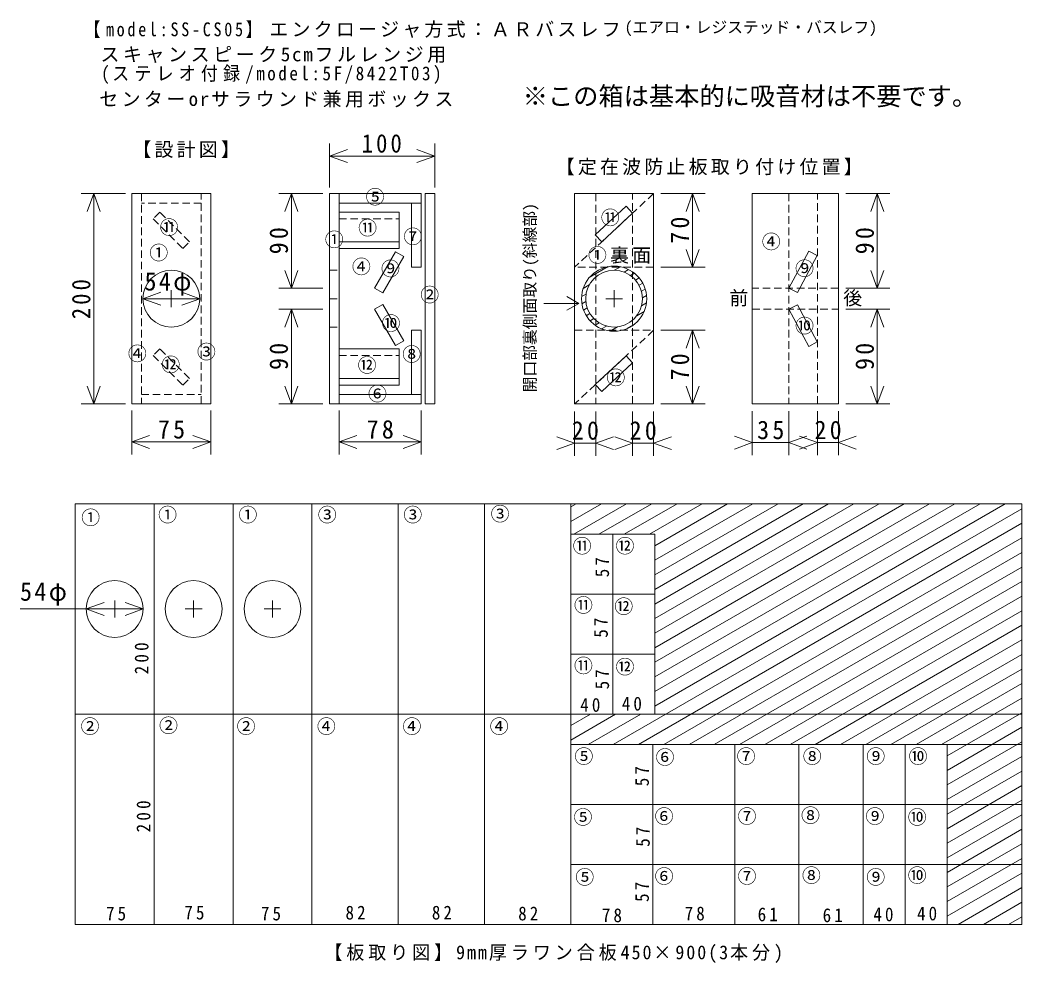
# Model space of a CAD drawing. Units: millimetres, scale not verified. Extents: x -635 to 318, y -346 to 551.
import ezdxf
from ezdxf.enums import TextEntityAlignment as Align

# ---------------------------------------------------------------- set-up
doc = ezdxf.new("R2010")
doc.units = ezdxf.units.MM
doc.header["$LTSCALE"] = 6
doc.linetypes.add('DASHED1', pattern=[1.8, 1.2, -0.6])
doc.layers.add('0-0', color=7, linetype='Continuous', lineweight=9)
doc.styles.add('ＭＳ ゴシック', font='')
doc.styles.get('ＭＳ ゴシック').set_extended_font_data('MS Gothic')

msp = doc.modelspace()

# ---------------------------------------------------------------- linework, layer by layer
at = {"layer": '0-0', "color": 4}
for p, q in [((-340.63, 433.725), (-340.63, 391.725)), ((-240.63, 433.725), (-240.63, 391.725)), ((-340.63, 421.725), (-323.715, 427.881)), ((-240.63, 421.725), (-340.63, 421.725)), ((-340.63, 421.725), (-323.715, 415.568)), ((-240.63, 421.725), (-257.544, 427.881)), ((-240.63, 421.725), (-257.544, 415.568)), ((-576.795, 386.063), (-534.795, 386.063)), ((-564.795, 386.063), (-570.952, 369.149)), ((-564.795, 386.063), (-564.795, 186.063)), ((-564.795, 386.063), (-558.639, 369.149)), ((-388.979, 386.063), (-346.979, 386.063)), ((-376.979, 386.063), (-383.135, 369.149)), ((-376.979, 386.063), (-376.979, 296.063)), ((-376.979, 386.063), (-370.822, 369.149)), ((16.413, 386.063), (-25.587, 386.063)), ((4.413, 386.063), (-1.743, 369.149)), ((4.413, 316.063), (4.413, 386.063)), ((4.413, 386.063), (10.57, 369.149)), ((192.058, 386.063), (150.058, 386.063)), ((180.058, 386.063), (173.902, 369.149)), ((180.058, 296.063), (180.058, 386.063)), ((180.058, 386.063), (186.214, 369.149)), ((4.413, 316.063), (-1.743, 332.977)), ((4.413, 316.063), (10.57, 332.977)), ((16.413, 316.063), (-25.587, 316.063)), ((-376.979, 296.063), (-383.135, 312.977)), ((-376.979, 296.063), (-370.822, 312.977)), ((180.058, 296.063), (173.902, 312.977)), ((180.058, 296.063), (186.214, 312.977)), ((-388.979, 296.063), (-346.979, 296.063)), ((192.058, 296.063), (150.058, 296.063)), ((-518.102, 286.063), (-501.188, 292.219)), ((-518.102, 286.063), (-464.102, 286.063)), ((-518.102, 286.063), (-501.188, 279.907)), ((-464.102, 286.063), (-481.017, 292.219)), ((-464.102, 286.063), (-481.017, 279.907)), ((-388.979, 276.063), (-346.979, 276.063)), ((-376.979, 276.063), (-383.135, 259.149)), ((-376.979, 276.063), (-376.979, 186.063)), ((-376.979, 276.063), (-370.822, 259.149)), ((192.058, 276.063), (150.058, 276.063)), ((180.058, 276.063), (173.902, 259.149)), ((180.058, 186.063), (180.058, 276.063)), ((180.058, 276.063), (186.214, 259.149)), ((16.413, 256.063), (-25.587, 256.063)), ((4.413, 256.063), (-1.743, 239.149)), ((4.413, 186.063), (4.413, 256.063)), ((4.413, 256.063), (10.57, 239.149)), ((-564.795, 186.063), (-570.952, 202.977)), ((-564.795, 186.063), (-558.639, 202.977)), ((-376.979, 186.063), (-383.135, 202.977)), ((-376.979, 186.063), (-370.822, 202.977)), ((4.413, 186.063), (-1.743, 202.977)), ((4.413, 186.063), (10.57, 202.977)), ((180.058, 186.063), (173.902, 202.977)), ((180.058, 186.063), (186.214, 202.977)), ((-576.795, 186.063), (-534.795, 186.063)), ((-388.979, 186.063), (-346.979, 186.063)), ((16.413, 186.063), (-25.587, 186.063)), ((192.058, 186.063), (150.058, 186.063)), ((-528.602, 137.835), (-528.602, 179.835)), ((-453.602, 137.835), (-453.602, 179.835)), ((-331.63, 137.835), (-331.63, 179.835)), ((-253.63, 137.835), (-253.63, 179.835)), ((-107.65, 136.728), (-107.65, 178.728)), ((-87.65, 136.728), (-87.65, 178.728)), ((-52.65, 136.728), (-52.65, 178.728)), ((-32.65, 136.728), (-32.65, 178.728)), ((61.09, 137.271), (61.09, 179.271)), ((96.09, 137.271), (96.09, 179.271)), ((123.09, 137.271), (123.09, 179.271)), ((143.09, 137.271), (143.09, 179.271)), ((-528.602, 149.835), (-511.688, 155.991)), ((-453.602, 149.835), (-470.517, 155.991)), ((-331.63, 149.835), (-314.715, 155.991)), ((-253.63, 149.835), (-270.544, 155.991)), ((-107.65, 148.728), (-124.564, 154.884)), ((-87.65, 148.728), (-70.735, 154.884)), ((-52.65, 148.728), (-69.564, 154.884)), ((-32.65, 148.728), (-15.735, 154.884)), ((61.09, 149.271), (44.175, 155.427)), ((96.09, 149.271), (113.004, 155.427)), ((123.09, 149.271), (106.175, 155.427)), ((143.09, 149.271), (160.004, 155.427)), ((-528.602, 149.835), (-453.602, 149.835)), ((-528.602, 149.835), (-511.688, 143.678)), ((-453.602, 149.835), (-470.517, 143.678)), ((-331.63, 149.835), (-253.63, 149.835)), ((-331.63, 149.835), (-314.715, 143.678)), ((-253.63, 149.835), (-270.544, 143.678)), ((-107.65, 148.728), (-124.564, 142.572)), ((-87.65, 148.728), (-107.65, 148.728)), ((-87.65, 148.728), (-70.735, 142.572)), ((-52.65, 148.728), (-69.564, 142.572)), ((-32.65, 148.728), (-52.65, 148.728)), ((-32.65, 148.728), (-15.735, 142.572)), ((61.09, 149.271), (44.175, 143.114)), ((96.09, 149.271), (61.09, 149.271)), ((96.09, 149.271), (113.004, 143.114)), ((123.09, 149.271), (106.175, 143.114)), ((143.09, 149.271), (123.09, 149.271)), ((143.09, 149.271), (160.004, 143.114)), ((-571.918, -8.947), (-634.918, -8.947)), ((-571.918, -8.947), (-555.003, -2.79)), ((-517.918, -8.947), (-571.918, -8.947)), ((-571.918, -8.947), (-555.003, -15.103)), ((-517.918, -8.947), (-534.832, -2.79)), ((-517.918, -8.947), (-534.832, -15.103))]:
    msp.add_line(p, q, dxfattribs=at)
at = {"layer": '0-0', "linetype": 'DASHED1'}
for p, q in [((-519.602, 386.063), (-519.602, 186.063)), ((-462.602, 186.063), (-462.602, 386.063)), ((-32.65, 386.063), (-107.65, 316.063)), ((-87.65, 386.063), (-87.65, 186.063)), ((-52.65, 186.063), (-52.65, 386.063)), ((96.09, 386.063), (96.09, 186.063)), ((123.09, 186.063), (123.09, 386.063)), ((-462.602, 377.063), (-519.602, 377.063)), ((-331.63, 362.023), (-274.63, 362.023)), ((-32.65, 316.063), (-107.65, 316.063)), ((-340.63, 313.063), (-331.63, 313.063)), ((143.09, 296.063), (61.09, 296.063)), ((-340.63, 286.063), (-331.63, 286.063)), ((61.09, 276.063), (143.09, 276.063)), ((-340.63, 259.063), (-331.63, 259.063)), ((-107.65, 256.063), (-32.65, 256.063)), ((-32.65, 256.063), (-107.65, 186.063)), ((-331.63, 232.023), (-274.63, 232.023)), ((-519.602, 195.063), (-462.602, 195.063))]:
    msp.add_line(p, q, dxfattribs=at)
at = {"layer": '0-0'}
for p, q in [((-340.63, 386.063), (-340.63, 186.063)), ((-253.63, 386.063), (-340.63, 386.063)), ((-331.63, 386.063), (-331.63, 186.063)), ((-253.63, 316.063), (-253.63, 386.063)), ((-249.63, 186.063), (-249.63, 386.063)), ((-240.63, 386.063), (-249.63, 386.063)), ((-240.63, 186.063), (-240.63, 386.063)), ((-253.63, 377.063), (-331.63, 377.063)), ((-262.63, 316.063), (-262.63, 377.063)), ((-331.63, 368.387), (-274.63, 368.387)), ((-274.63, 368.387), (-274.63, 333.739)), ((-331.63, 340.103), (-274.63, 340.103)), ((-331.63, 333.739), (-274.63, 333.739)), ((-253.63, 316.063), (-262.63, 316.063)), ((-93.789, 306.118), (-75.698, 316.562)), ((-69.764, 313.06), (-63.925, 316.432)), ((-60.71, 311.359), (-56.401, 313.847)), ((-54.462, 308.038), (-50.706, 310.207)), ((-49.796, 303.804), (-46.275, 305.837)), ((-99.562, 295.856), (-93.723, 299.227)), ((-46.371, 298.853), (-42.906, 300.854)), ((-44.117, 293.226), (-40.553, 295.284)), ((-499.102, 286.063), (-483.102, 286.063)), ((-491.102, 294.063), (-491.102, 278.063)), ((-103.824, 281.667), (-115.112, 288.184)), ((-101.086, 288.048), (-96.776, 290.536)), ((-78.15, 286.063), (-62.15, 286.063)), ((-70.15, 294.063), (-70.15, 278.063)), ((-43.161, 286.85), (-39.297, 289.081)), ((-103.824, 281.667), (-137.062, 281.667)), ((-103.824, 281.667), (-115.112, 275.149)), ((-100.781, 281.296), (-97.024, 283.465)), ((-99.212, 275.274), (-95.69, 277.307)), ((-43.971, 279.454), (-39.405, 282.09)), ((-96.581, 269.865), (-93.115, 271.865)), ((-92.934, 265.042), (-89.369, 267.1)), ((-48.524, 269.898), (-41.65, 273.866)), ((-88.19, 260.853), (-84.325, 263.084)), ((-82.081, 257.451), (-77.516, 260.087)), ((-73.837, 255.283), (-66.963, 259.252)), ((-57.691, 257.677), (-51.796, 261.08)), ((-262.63, 256.063), (-253.63, 256.063)), ((-262.63, 195.063), (-262.63, 256.063)), ((-253.63, 186.063), (-253.63, 256.063)), ((-331.63, 238.387), (-274.63, 238.387)), ((-274.63, 238.387), (-274.63, 203.739)), ((-331.63, 210.103), (-274.63, 210.103)), ((-331.63, 203.739), (-274.63, 203.739)), ((-331.63, 195.063), (-253.63, 195.063)), ((-340.63, 186.063), (-253.63, 186.063)), ((-249.63, 186.063), (-240.63, 186.063)), ((317.582, 91.053), (-582.418, 91.053)), ((-582.418, 91.053), (-582.418, -308.947)), ((-507.418, 91.053), (-507.418, -308.947)), ((-432.418, 91.053), (-432.418, -308.947)), ((-357.418, 91.053), (-357.418, -308.947)), ((-275.418, 91.053), (-275.418, -308.947)), ((-193.418, 91.053), (-193.418, -308.947)), ((-111.418, 91.053), (-111.418, -308.947)), ((-111.418, 74.237), (-82.291, 91.053)), ((-111.418, 88.093), (-106.291, 91.053)), ((-108.52, 62.053), (-58.291, 91.053)), ((-84.52, 62.053), (-34.291, 91.053)), ((-70.931, -137.947), (317.582, 86.361)), ((-60.52, 62.053), (-10.291, 91.053)), ((-36.52, 62.053), (13.709, 91.053)), ((-31.418, -101.278), (301.709, 91.053)), ((-31.418, -87.421), (277.709, 91.053)), ((-31.418, -73.565), (253.709, 91.053)), ((-31.418, -59.708), (229.709, 91.053)), ((-31.418, -45.852), (205.709, 91.053)), ((-31.418, -31.995), (181.709, 91.053)), ((-31.418, -18.139), (157.709, 91.053)), ((-31.418, -4.283), (133.709, 91.053)), ((-31.418, 9.574), (109.709, 91.053)), ((-31.418, 23.43), (85.709, 91.053)), ((-31.418, 37.287), (61.709, 91.053)), ((-31.418, 51.143), (37.709, 91.053)), ((317.582, 91.053), (317.582, -308.947)), ((-46.931, -137.947), (317.582, 72.505)), ((-31.418, 62.053), (-111.418, 62.053)), ((-71.418, 62.053), (-71.418, -108.947)), ((-31.418, 62.053), (-31.418, -108.947)), ((-22.931, -137.947), (317.582, 58.649)), ((1.069, -137.947), (317.582, 44.792)), ((25.069, -137.947), (317.582, 30.936)), ((49.069, -137.947), (317.582, 17.079)), ((-31.418, 5.053), (-111.418, 5.053)), ((73.069, -137.947), (317.582, 3.223)), ((-552.918, -8.947), (-536.918, -8.947)), ((-544.918, -0.947), (-544.918, -16.947)), ((-477.918, -8.947), (-461.918, -8.947)), ((-469.918, -0.947), (-469.918, -16.947)), ((-402.918, -8.947), (-386.918, -8.947)), ((-394.918, -0.947), (-394.918, -16.947)), ((97.069, -137.947), (317.582, -10.634)), ((121.069, -137.947), (317.582, -24.49)), ((145.069, -137.947), (317.582, -38.346)), ((-31.418, -51.947), (-111.418, -51.947)), ((169.069, -137.947), (317.582, -52.203)), ((193.069, -137.947), (317.582, -66.059)), ((217.069, -137.947), (317.582, -79.916)), ((241.069, -137.947), (317.582, -93.772)), ((317.582, -108.947), (-582.418, -108.947)), ((-111.418, -133.609), (-68.701, -108.947)), ((-111.418, -119.753), (-92.701, -108.947)), ((-94.931, -137.947), (-44.701, -108.947)), ((246.582, -148.62), (317.582, -107.628)), ((246.582, -162.477), (317.582, -121.485)), ((317.582, -137.947), (-111.418, -137.947)), ((-33.418, -137.947), (-33.418, -308.947)), ((44.582, -137.947), (44.582, -308.947)), ((105.582, -137.947), (105.582, -308.947)), ((166.582, -137.947), (166.582, -308.947)), ((206.582, -137.947), (206.582, -308.947)), ((246.582, -176.333), (317.582, -135.341)), ((246.582, -137.947), (246.582, -308.947)), ((246.582, -190.189), (317.582, -149.198)), ((246.582, -204.046), (317.582, -163.054)), ((246.582, -217.902), (317.582, -176.91)), ((317.582, -194.947), (-111.418, -194.947)), ((246.582, -231.759), (317.582, -190.767)), ((246.582, -245.615), (317.582, -204.623)), ((246.582, -259.471), (317.582, -218.48)), ((246.582, -273.328), (317.582, -232.336)), ((246.582, -287.184), (317.582, -246.192)), ((317.582, -251.947), (-111.418, -251.947)), ((246.582, -301.041), (317.582, -260.049)), ((256.889, -308.947), (317.582, -273.905)), ((280.889, -308.947), (317.582, -287.762)), ((304.889, -308.947), (317.582, -301.618)), ((317.582, -308.947), (-582.418, -308.947))]:
    msp.add_line(p, q, dxfattribs=at)
for points in [[(-528.602, 186.063), (-453.602, 186.063), (-453.602, 386.063), (-528.602, 386.063)], [(-107.65, 186.063), (-32.65, 186.063), (-32.65, 386.063), (-107.65, 386.063)], [(61.09, 186.063), (143.09, 186.063), (143.09, 386.063), (61.09, 386.063)], [(-88.033, 346.683), (-81.892, 340.104), (-52.65, 367.396), (-58.79, 373.976)], [(-297.83, 296.063), (-290.036, 291.563), (-270.036, 326.204), (-277.83, 330.704)], [(96.09, 296.063), (104.036, 291.838), (122.815, 327.156), (114.869, 331.381)], [(-277.83, 241.422), (-270.036, 245.922), (-290.036, 280.563), (-297.83, 276.063)], [(114.869, 240.745), (122.815, 244.97), (104.036, 280.288), (96.09, 276.063)], [(-88.033, 204.372), (-81.892, 197.793), (-52.65, 225.085), (-58.79, 231.665)]]:
    msp.add_lwpolyline(points, close=True, dxfattribs=at)
at = {"layer": '0-0', "linetype": 'DASHED1'}
for points in [[(-480.142, 333.739), (-473.778, 340.103), (-502.063, 368.387), (-508.426, 362.023)], [(-480.142, 203.739), (-473.778, 210.103), (-502.063, 238.387), (-508.426, 232.023)]]:
    msp.add_lwpolyline(points, close=True, dxfattribs=at)
at = {"layer": '0-0'}
for centre, radius in [((-70.15, 286.063), 31), ((-491.102, 286.063), 27), ((-70.15, 286.063), 27), ((-544.918, -8.947), 27), ((-469.918, -8.947), 27), ((-394.918, -8.947), 27)]:
    msp.add_circle(centre, radius, dxfattribs=at)

# ---------------------------------------------------------------- texts
at = {"layer": '0-0', "style": 'ＭＳ ゴシック'}
for s, height, p in [('(エアロ・レジステッド・バスレフ)', 11, (-60.179, 535.488)), ('⑤', 13.2, (-306.4, 372.256)), ('⑪', 13.2, (-82.819, 352.63)), ('⑪', 13.2, (-502.178, 343.347)), ('⑪', 13.2, (-313.496, 342.837)), ('⑦', 13.2, (-270.445, 334.589)), ('①', 13.2, (-345.209, 331.735)), ('④', 13.2, (70.227, 329.761)), ('①', 13.2, (-512.05, 319.206)), ('④', 13.2, (-319.424, 306.012)), ('⑨', 13.2, (-291.792, 304.07)), ('⑨', 13.2, (101.891, 304.253)), ('②', 13.2, (-254.466, 279.23)), ('前', 13.2, (39.373, 276.202)), ('後', 13.2, (147.677, 276.202)), ('⑩', 13.2, (-291.278, 252.126)), ('⑩', 13.2, (101.891, 249.72)), ('④', 13.2, (-532.402, 223.3)), ('③', 13.2, (-466.77, 225.012)), ('⑧', 13.2, (-271.587, 222.729)), ('⑫', 13.2, (-500.648, 212.799)), ('⑫', 13.2, (-314.006, 212.289)), ('⑫', 13.2, (-77.541, 200.464)), ('⑥', 13.2, (-304.117, 185.062)), ('①', 13.2, (-576.8, 67.405)), ('①', 13.2, (-503.631, 70.017)), ('①', 13.2, (-427.34, 70.017)), ('③', 13.2, (-351.888, 70.017)), ('③', 13.2, (-270.567, 70.017)), ('③', 13.2, (-187.569, 70.855)), ('⑪', 13.2, (-109.524, 40.375)), ('⑫', 13.2, (-68.798, 40.375)), ('⑪', 13.2, (-108.327, -15.923)), ('⑫', 13.2, (-69.996, -17.121)), ('⑪', 13.2, (-108.327, -73.42)), ('⑫', 13.2, (-68.798, -74.618)), ('②', 13.2, (-577.407, -131.19)), ('②', 13.2, (-502.793, -130.352)), ('②', 13.2, (-429.017, -131.19)), ('④', 13.2, (-352.726, -131.19)), ('④', 13.2, (-271.405, -131.19)), ('④', 13.2, (-188.407, -131.19)), ('⑤', 13.2, (-107.925, -159.694)), ('⑥', 13.2, (-30.795, -160.533)), ('⑦', 13.2, (46.334, -159.694)), ('⑧', 13.2, (109.211, -159.694)), ('⑨', 13.2, (169.573, -159.694)), ('⑩', 13.2, (209.815, -159.694)), ('⑤', 13.2, (-108.763, -217.541)), ('⑥', 13.2, (-31.634, -216.703)), ('⑦', 13.2, (47.172, -216.703)), ('⑧', 13.2, (107.534, -215.865)), ('⑨', 13.2, (168.735, -216.703)), ('⑩', 13.2, (208.976, -217.541)), ('⑤', 13.2, (-107.086, -274.55)), ('⑥', 13.2, (-31.634, -273.712)), ('⑦', 13.2, (47.172, -273.712)), ('⑧', 13.2, (108.373, -272.873)), ('⑨', 13.2, (169.573, -274.55)), ('⑩', 13.2, (208.976, -272.873))]:
    msp.add_text(s, height=height, dxfattribs=at).set_placement(p, align=Align.BOTTOM_LEFT)
at = {"layer": '0-0', "color": 6, "style": 'ＭＳ ゴシック'}
msp.add_text('※この箱は基本的に吸音材は不要です。', height=17.6, dxfattribs=at).set_placement((-157.087, 464.646), align=Align.BOTTOM_LEFT)
at = {"layer": '0-0', "style": 'ＭＳ ゴシック'}
msp.add_text('開口部裏側面取り(斜線部)', height=11, rotation=90, dxfattribs=at).set_placement((-141.452, 197.004), align=Align.BOTTOM_LEFT)
at = {"layer": '0-0', "attachment_point": 7, "style": 'ＭＳ ゴシック'}
for s, insert, char_height in [('\\T1.34;\\W0.85;【model:SS-CS05】', (-573.78, 534.094), 13.2), ('\\T1.17;エンクロージャ方式：ＡＲバスレフ', (-397.892, 534.113), 13.2), ('\\T1.19;スキャンスピーク5cmフルレンジ用', (-558.409, 510.222), 13.2), ('\\T1.3;\\W0.9;(ステレオ付録/model:5F/8422T03)', (-557.804, 490.243), 13.2), ('\\T1.18;センターorサラウンド兼用ボックス', (-559.62, 467.842), 13.2), ('\\T1.27;\\W0.9;100', (-310.13, 424.725), 17.6), ('\\T1.17;【設計図】', (-528.144, 419.831), 13.2), ('\\T1.17;【定在波防止板取り付け位置】', (-125.669, 403.465), 13.2), ('\\T1.17;①裏面', (-95.044, 319.294), 13.2), ('\\T1.2;\\W0.95;54φ', (-516.602, 289.063), 17.6), ('\\T1.27;\\W0.95;75', (-503.852, 152.835), 17.6), ('\\T1.27;\\W0.95;78', (-305.38, 152.835), 17.6), ('\\T1.27;\\W0.95;20', (-110.4, 151.728), 17.6), ('\\T1.27;\\W0.95;20', (-55.4, 151.728), 17.6), ('\\T1.27;\\W0.95;35', (65.84, 152.271), 17.6), ('\\T1.27;\\W0.95;20', (120.34, 152.271), 17.6), ('\\T1.2;\\W0.95;54φ', (-634.918, -5.947), 17.6), ('\\T1.36;\\W0.9;40', (-102.337, -106.96), 13.2), ('\\T1.36;\\W0.9;40', (-62.809, -105.762), 13.2), ('\\T1.36;\\W0.9;75', (-553.156, -305.307), 13.2), ('\\T1.36;\\W0.9;75', (-478.681, -304.46), 13.2), ('\\T1.36;\\W0.9;75', (-405.899, -305.307), 13.2), ('\\T1.36;\\W0.9;82', (-325.501, -304.46), 13.2), ('\\T1.36;\\W0.9;82', (-243.409, -304.46), 13.2), ('\\T1.36;\\W0.9;82', (-161.318, -305.307), 13.2), ('\\T1.36;\\W0.9;78', (-81.766, -306.999), 13.2), ('\\T1.36;\\W0.9;78', (-3.06, -305.307), 13.2), ('\\T1.36;\\W0.9;61', (66.337, -306.153), 13.2), ('\\T1.36;\\W0.9;61', (128.117, -306.999), 13.2), ('\\T1.36;\\W0.9;40', (176.356, -306.153), 13.2), ('\\T1.36;\\W0.9;40', (217.825, -305.307), 13.2), ('\\T1.22;\\W0.95;【板取り図】9mm厚ラワン合板450×900(3本分)', (-345.591, -345.591), 13.2)]:
    msp.add_mtext(s, dxfattribs=dict(at, insert=insert, char_height=char_height))
at = {"layer": '0-0', "attachment_point": 7, "rotation": 90, "style": 'ＭＳ ゴシック'}
for s, insert, char_height in [('\\T1.27;\\W0.95;70', (1.413, 338.313), 17.6), ('\\T1.27;\\W0.95;90', (-379.979, 328.313), 17.6), ('\\T1.27;\\W0.95;90', (177.058, 328.313), 17.6), ('\\T1.27;\\W0.9;200', (-567.795, 266.563), 17.6), ('\\T1.27;\\W0.95;90', (-379.979, 218.313), 17.6), ('\\T1.27;\\W0.95;90', (177.058, 218.313), 17.6), ('\\T1.27;\\W0.95;70', (1.413, 208.313), 17.6), ('\\T1.36;\\W0.9;57', (-74.787, 21.21), 13.2), ('\\T1.36;\\W0.9;57', (-75.985, -36.287), 13.2), ('\\T1.38;\\W0.9;200', (-512.598, -71.102), 13.2), ('\\T1.36;\\W0.9;57', (-74.787, -85.398), 13.2), ('\\T1.36;\\W0.9;57', (-36.912, -177.515), 13.2), ('\\T1.38;\\W0.9;200', (-510.808, -221.388), 13.2), ('\\T1.36;\\W0.9;57', (-36.065, -235.064), 13.2), ('\\T1.36;\\W0.9;57', (-36.912, -287.534), 13.2)]:
    msp.add_mtext(s, dxfattribs=dict(at, insert=insert, char_height=char_height))

doc.saveas('drawing.dxf')
